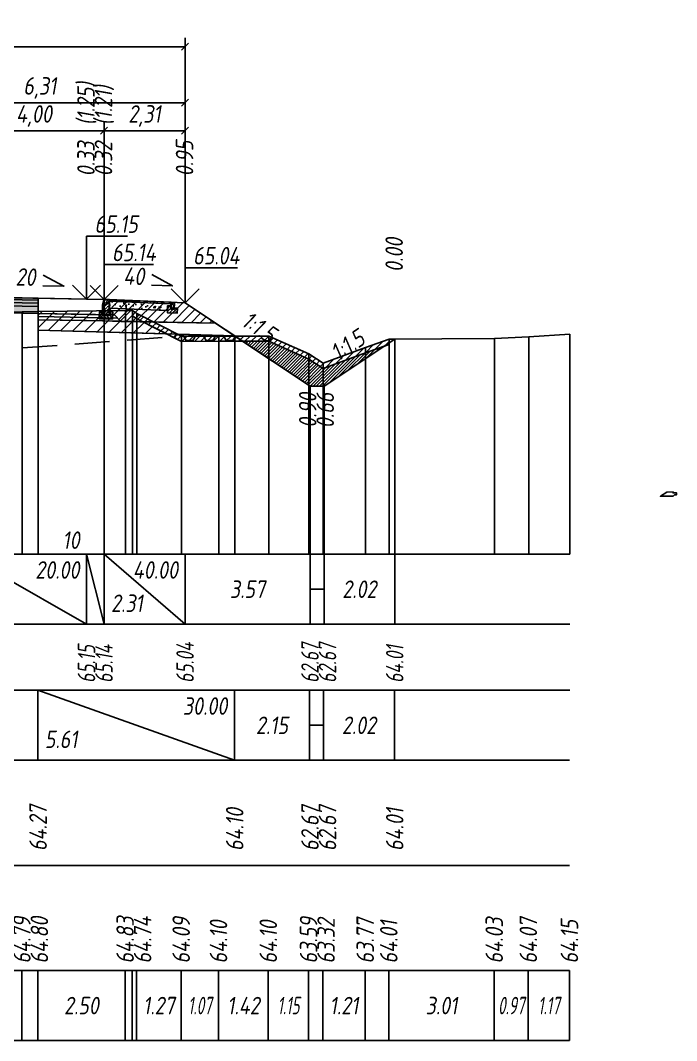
# Model space of a CAD drawing. Extents: x -717 to 1451, y -133302 to 233.
# Drawn here: x -199.6 to -105.9, y -131706 to -131560.4 of the extents above; entities that cross this region are included whole.
import ezdxf
from ezdxf.enums import TextEntityAlignment as Align

# ---------------------------------------------------------------- set-up
doc = ezdxf.new("R2010")
doc.units = 0
doc.linetypes.add('штриховая', pattern=[0.75, 0.5, -0.25])
for name, color, linetype in [('Интерполированный поперечник', 2, 'Continuous'), ('КОД_399', 252, 'Continuous'), ('Код_510', 7, 'Continuous'), ('Код_514', 1, 'Continuous'), ('Код_516', 1, 'Continuous'), ('Контур_0', 7, 'Continuous'), ('Контур_2521', 7, 'Continuous'), ('Контур_2564', 7, 'Continuous'), ('Контур_2660', 7, 'Continuous'), ('Контур_2665', 7, 'Continuous'), ('Контур_400', 7, 'Continuous'), ('Контур_508', 7, 'Continuous'), ('Контур_512', 7, 'Continuous'), ('Контур_513', 7, 'Continuous'), ('Контур_818', 7, 'Continuous'), ('Красный поперечник', 1, 'Continuous'), ('Объём_2501', 7, 'Continuous'), ('Объём_2564', 7, 'Continuous'), ('Объём_2650', 7, 'Continuous'), ('Объём_2660', 7, 'Continuous'), ('Объём_2661', 7, 'Continuous'), ('Объём_2663', 7, 'Continuous'), ('Объём_2664', 7, 'Continuous'), ('Объём_2665', 7, 'Continuous'), ('Объём_2666', 7, 'Continuous'), ('Объём_2753', 7, 'Continuous'), ('Откосы', 7, 'Continuous'), ('Отметки покрытия', 7, 'Continuous'), ('Рабочие отметки', 7, 'Continuous'), ('Рабочие отметки доп.', 7, 'Continuous'), ('Слои выравнивания', 7, 'Continuous'), ('Таблица', 7, 'Continuous'), ('Уклоны проезжей части', 7, 'Continuous'), ('Черный поперечник', 3, 'Continuous')]:
    doc.layers.add(name, color=color, linetype=linetype)
for name, color, linetype, true_color in [('Контур_2540', 2, 'Continuous', 0xffff00), ('Контур_2560', 2, 'Continuous', 0xffff00), ('Контур_2561', 7, 'Continuous', 0xff8040), ('Контур_2562', 3, 'Continuous', 0x00ff00), ('Контур_2563', 7, 'Continuous', 0xff8000), ('Контур_2570', 7, 'Continuous', 0x80ff00), ('Контур_2725', 7, 'Continuous', 0x323232), ('Контур_2736', 4, 'Continuous', 0x00ffff), ('Контур_2737', 4, 'Continuous', 0x00ffff), ('Контур_2738', 4, 'Continuous', 0x00ffff), ('Контур_2739', 4, 'Continuous', 0x00ffff), ('Контур_2741', 4, 'Continuous', 0x00ffff), ('Контур_2742', 4, 'Continuous', 0x00ffff), ('Контур_2743', 4, 'Continuous', 0x00ffff), ('Контур_2744', 7, 'Continuous', 0xa4ffff), ('Контур_2745', 7, 'Continuous', 0xa4ffff), ('Контур_2747', 4, 'Continuous', 0x00ffff), ('Контур_2748', 4, 'Continuous', 0x00ffff), ('Контур_2749', 4, 'Continuous', 0x00ffff), ('Контур_2750', 4, 'Continuous', 0x00ffff), ('Контур_2751', 4, 'Continuous', 0x00ffff), ('Контур_2752', 4, 'Continuous', 0x00ffff), ('Контур_2760', 7, 'Continuous', 0x323232), ('Контур_2761', 7, 'Continuous', 0x323232), ('Контур_2762', 7, 'Continuous', 0x323232), ('Контур_2763', 7, 'Continuous', 0x323232), ('Контур_402', 7, 'Continuous', 0xff6464), ('Контур_703', 4, 'Continuous', 0x00ffff), ('Контур_705', 4, 'Continuous', 0x00ffff), ('Контур_707', 4, 'Continuous', 0x00ffff), ('Контур_720', 131, 'Continuous', 0xaaffff), ('Объём_2500', 7, 'Continuous', 0xc0c0c0), ('Объём_2520', 7, 'Continuous', 0x80ffff), ('Объём_2540', 2, 'Continuous', 0xffff00), ('Объём_2560', 2, 'Continuous', 0xffff00), ('Объём_2561', 7, 'Continuous', 0xff8040), ('Объём_2562', 3, 'Continuous', 0x00ff00), ('Объём_2563', 7, 'Continuous', 0xff8000), ('Объём_2570', 7, 'Continuous', 0x80ff00), ('Объём_2600', 7, 'Continuous', 0x808000), ('Объём_2620', 2, 'Continuous', 0xffff00), ('Объём_2746', 2, 'Continuous', 0xffff00)]:
    doc.layers.add(name, color=color, linetype=linetype, true_color=true_color)
doc.styles.get("Standard").update_dxf_attribs({"font": 'txt', "height": 2.5})
doc.styles.add('М', font='romand.shx', dxfattribs={"width": 0.8, "oblique": 10, "height": 2.5})
doc.dimstyles.new('ISO-25', dxfattribs={"dimtxt": 2.5, "dimasz": 2.5, "dimexe": 1.25, "dimexo": 0.625, "dimtad": 1, "dimtxsty": 'Standard', "dimcen": 2.5, "dimadec": 0, "dimazin": 0, "dimtfac": 1, "dimtmove": 0, "dimatfit": 3, "dimfxl": 1, "dimarcsym": 0})

# ---------------------------------------------------------------- blocks, each defined once
blk = doc.blocks.new('_Oblique')
at = {"color": 0, "linetype": 'ByBlock', "lineweight": -2}
blk.add_line((-0.5, -0.5), (0.5, 0.5), dxfattribs=at)
blk = doc.blocks.new('*D2793')
at = {"color": 0, "lineweight": -2, "transparency": 16777216}
for p, q in [((-187.64, -131599.67), (-187.64, -131574.88)), ((-176.07, -131600.13), (-176.07, -131574.88)), ((-187.64, -131576.13), (-176.07, -131576.13))]:
    blk.add_line(p, q, dxfattribs=at)
at = {"layer": 'Defpoints', "color": 0, "transparency": 16777216}
for p in [(-176.07, -131576.13), (-187.64, -131600.29), (-176.07, -131600.75)]:
    blk.add_point(p, dxfattribs=at)
at = {"color": 0, "lineweight": -2, "transparency": 16777216, "rotation": 180}
blk.add_blockref('_Oblique', (-187.64, -131576.13), dxfattribs=at)
at = {"color": 0, "lineweight": -2, "transparency": 16777216}
blk.add_blockref('_Oblique', (-176.07, -131576.13), dxfattribs=at)
at = {"color": 0, "transparency": 16777216, "insert": (-181.86, -131574.02), "char_height": 2.5, "width": 9.1667, "attachment_point": 5, "style": 'М'}
blk.add_mtext('2,31', dxfattribs=at)
blk = doc.blocks.new('*D2795')
at = {"color": 0, "lineweight": -2, "transparency": 16777216}
for p, q in [((-207.64, -131599.27), (-207.64, -131574.88)), ((-187.64, -131599.67), (-187.64, -131574.88)), ((-207.64, -131576.13), (-187.64, -131576.13))]:
    blk.add_line(p, q, dxfattribs=at)
at = {"layer": 'Defpoints', "color": 0, "transparency": 16777216}
for p in [(-187.64, -131576.13), (-207.64, -131599.89), (-187.64, -131600.29)]:
    blk.add_point(p, dxfattribs=at)
at = {"color": 0, "lineweight": -2, "transparency": 16777216, "rotation": 180}
blk.add_blockref('_Oblique', (-207.64, -131576.13), dxfattribs=at)
at = {"color": 0, "lineweight": -2, "transparency": 16777216}
blk.add_blockref('_Oblique', (-187.64, -131576.13), dxfattribs=at)
at = {"color": 0, "transparency": 16777216, "insert": (-197.64, -131574.02), "char_height": 2.5, "width": 9.1667, "attachment_point": 5, "style": 'М'}
blk.add_mtext('4,00', dxfattribs=at)
blk = doc.blocks.new('*D2798')
at = {"color": 0, "lineweight": -2, "transparency": 16777216}
for p, q in [((-207.64, -131599.27), (-207.64, -131570.88)), ((-176.07, -131600.13), (-176.07, -131570.88)), ((-176.07, -131572.13), (-207.64, -131572.13))]:
    blk.add_line(p, q, dxfattribs=at)
at = {"layer": 'Defpoints', "color": 0, "transparency": 16777216}
for p in [(-207.64, -131572.13), (-207.64, -131599.89), (-176.07, -131600.75)]:
    blk.add_point(p, dxfattribs=at)
at = {"color": 0, "lineweight": -2, "transparency": 16777216, "rotation": 180}
blk.add_blockref('_Oblique', (-207.64, -131572.13), dxfattribs=at)
at = {"color": 0, "lineweight": -2, "transparency": 16777216}
blk.add_blockref('_Oblique', (-176.07, -131572.13), dxfattribs=at)
at = {"color": 0, "transparency": 16777216, "insert": (-196.81, -131570.02), "char_height": 2.5, "width": 9.1667, "attachment_point": 5, "style": 'М'}
blk.add_mtext('6,31', dxfattribs=at)
blk = doc.blocks.new('*D2800')
at = {"color": 0, "lineweight": -2, "transparency": 16777216}
for p, q in [((-293.15, -131599.6), (-293.15, -131562.88)), ((-293.15, -131564.13), (-176.07, -131564.13)), ((-176.07, -131600.13), (-176.07, -131562.88))]:
    blk.add_line(p, q, dxfattribs=at)
at = {"layer": 'Defpoints', "color": 0, "transparency": 16777216}
for p in [(-176.07, -131564.13), (-293.15, -131600.22), (-176.07, -131600.75)]:
    blk.add_point(p, dxfattribs=at)
at = {"color": 0, "lineweight": -2, "transparency": 16777216, "rotation": 180}
blk.add_blockref('_Oblique', (-293.15, -131564.13), dxfattribs=at)
at = {"color": 0, "lineweight": -2, "transparency": 16777216}
blk.add_blockref('_Oblique', (-176.07, -131564.13), dxfattribs=at)
at = {"color": 0, "transparency": 16777216, "insert": (-234.61, -131562.02), "char_height": 2.5, "width": 12.5, "attachment_point": 5, "style": 'М'}
blk.add_mtext('23,42', dxfattribs=at)
blk = doc.blocks.new('Тротуар1')
at = {"linetype": 'Continuous', "lineweight": 13}
h = blk.add_hatch(dxfattribs=at)
h.set_pattern_fill('ANSI35', scale=5, angle=90)
h.set_pattern_definition([(135, (-1541.6927, -4801.9416), (-0.88388348, -0.88388348), []), (135, (-1541.6927, -4801.0577), (-0.88388348, -0.88388348), [1.5625, -0.3125, 0, -0.3125])])
h.paths.add_polyline_path([(-16.72, -1.24), (-17.72, -1.24), (-17.72, -2.24), (-18.52, -2.24), (-18.52, -1.85), (-19.52, -1.89), (-19.52, -3.24), (-16.72, -3.24)])
h = blk.add_hatch(dxfattribs=at)
h.set_pattern_fill('ANSI35', scale=5)
h.set_pattern_definition([(45, (-1541.6927, -4800.4416), (-0.88388348, 0.88388348), []), (45, (-1540.8088, -4800.4416), (-0.88388348, 0.88388348), [1.5625, -0.3125, 0, -0.3125])])
h.paths.add_polyline_path([(-17.72, -0.24), (-18.52, -0.24), (-18.52, -2.24), (-17.72, -2.24)])
at = {"linetype": 'Continuous'}
h = blk.add_hatch(dxfattribs=at)
h.set_pattern_fill('ANSI31', color=256, scale=15, angle=45, style=0)
h.set_pattern_definition([(90, (-1932.1888, -4954.235), (-1.875, 3e-16), [])])
h.paths.add_polyline_path([(0, 0), (-17.72, -0.24), (-17.71, -0.63), (-11.04, -0.58), (0, -0.4)])
at = {"layer": 'КОД_399'}
h = blk.add_hatch(dxfattribs=at)
h.set_pattern_fill('AR-CONC', scale=0.7, angle=45, style=0)
h.set_pattern_definition([(95, (-1932.189, -4954.235), (3.860864, 3.2396496), [0.525, -5.775]), (40, (-1932.189, -4954.235), (-4.409945, 3.036377), [0.42, -4.62]), (145.45144, (-1931.867, -4953.965), (-0.549081, 6.2760265), [0.4461813, -4.907995]), (91.1842, (-1933.179, -4953.245), (6.101854, 4.4632964), [0.7875, -8.6625]), (141.63564, (-1932.67, -4952.873), (-0.1953, 9.447982), [0.669272, -7.361996]), (36.18416, (-1933.179, -4953.245), (-0.1953, 9.447982), [0.63, -6.93]), (66, (-1932.4363, -4952.9975), (4.947401, 0.9616773), [0.525, -5.775]), (11, (-1932.4363, -4952.9975), (-2.38496, 4.793659), [0.42, -4.62]), (116.45144, (-1932.024, -4952.9174), (2.562441, 5.7553363), [0.4461813, -4.907995]), (82.5, (-1932.1888, -4954.235), (-1.5875523, 1.7079287), [0, -4.564, 0, -4.69, 0, -4.6375]), (52.5, (-1932.1888, -4954.235), (-0.6501106, 3.2543661), [0, -2.674, 0, -4.459, 0, -1.7675]), (12.5, (-1933.2926, -4955.3388), (2.7539272, 2.5306453), [0, -1.75, 0, -5.46, 0, -7.245]), (2.5, (-1933.7876, -4955.8337), (2.3911299, 3.3821186), [0, -2.275, 0, -3.626, 0, -5.145])])
h.paths.add_polyline_path([(0, -0.4), (-17.71, -0.63), (-17.72, -1.24), (-16.71, -1.24), (-16.72, -2.62), (-0.07, -2.41)])
at = {"linetype": 'Continuous'}
blk.add_lwpolyline([(-17.72, -1.24), (-16.72, -1.24), (-16.72, -3.24), (-19.52, -3.24), (-19.52, -1.89), (-18.52, -1.85)], dxfattribs=at)
at = {"color": 7, "lineweight": 30}
for points in [[(-18.52, -0.24), (-18.52, -2.24), (-17.72, -2.24), (-17.72, -0.24), (-18.52, -0.24)], [(-8.6, -0.53), (0, -0.4)]]:
    blk.add_lwpolyline(points, dxfattribs=at)
for points in [[(0, 0), (-17.72, -0.24), (-17.72, -0.63), (0, -0.4)], [(0, -0.4), (-17.71, -0.63), (-17.72, -1.24), (-16.71, -1.24), (-16.72, -2.62), (-0.07, -2.39)]]:
    blk.add_lwpolyline(points, close=True)
blk = doc.blocks.new('БР100.30.18')
at = {"linetype": 'Continuous', "lineweight": 13}
h = blk.add_hatch(dxfattribs=at)
h.set_pattern_fill('ANSI35', scale=5)
h.set_pattern_definition([(45, (-1504.996, -4799.2297), (-0.88388348, 0.88388348), []), (45, (-1504.1121, -4799.2297), (-0.88388348, 0.88388348), [1.5625, -0.3125, 0, -0.3125])])
h.paths.add_polyline_path([(0.3, 3.47), (1.8, 3.47), (1.8, -1.03), (0, -1.03), (0, 1.97)])
h = blk.add_hatch(dxfattribs=at)
h.set_pattern_fill('ANSI35', scale=5, angle=90)
h.set_pattern_definition([(135, (-1504.996, -4800.7297), (-0.88388348, -0.88388348), []), (135, (-1504.996, -4799.8458), (-0.88388348, -0.88388348), [1.5625, -0.3125, 0, -0.3125])])
h.paths.add_polyline_path([(-1, -0.03), (0, -0.03), (0, -1.03), (1.8, -1.03), (1.8, -0.03), (2.8, -0.03), (2.8, -2.03), (-1, -2.03)])
at = {"color": 7, "lineweight": 30}
blk.add_lwpolyline([(1.8, -1.03), (0, -1.03), (0, 1.97), (0.3, 3.47), (1.8, 3.47)], close=True, dxfattribs=at)
at = {"linetype": 'Continuous'}
blk.add_lwpolyline([(0, -0.03), (-1, -0.03), (-1, -2.03), (2.8, -2.03), (2.8, -0.03), (1.8, -0.03)], dxfattribs=at)

msp = doc.modelspace()

# ---------------------------------------------------------------- hatches: boundary and pattern name
at = {"transparency": 33554681}
h = msp.add_hatch(dxfattribs=at)
h.set_pattern_fill('ANGLE', color=256)
h.set_pattern_definition([(0, (-421.661, 26.44), (0, 6.985), [5.08, -1.905]), (90, (-421.661, 26.44), (-6.985, 4e-16), [5.08, -1.905])])
h.paths.add_polyline_path([(-146.929, -131605.861), (-146.138, -131605.856), (-146.929, -131606.383)])
at = {"layer": 'Объём_2563'}
h = msp.add_hatch(dxfattribs=at)
h.set_pattern_fill('ANSI31', color=256, scale=0.3)
h.set_pattern_definition([(45, (-421.661, 26.4397), (-0.673519209, 0.673519209), [])])
h.paths.add_polyline_path([(-185.226, -131603.328), (-186.145, -131602.409), (-187.645, -131602.379), (-187.645, -131600.229), (-176.072, -131600.692), (-171.714, -131603.598)])
at = {"layer": 'Объём_2570'}
h = msp.add_hatch(dxfattribs=at)
h.set_pattern_fill('ANSI31', color=256, scale=0.2)
h.set_pattern_definition([(45, (-421.661, 26.43966), (-0.449012806, 0.449012806), [])])
h.paths.add_polyline_path([(-146.929, -131606.611), (-150.295, -131607.8), (-156.353, -131610.061), (-158.386, -131608.733), (-164.134, -131606.171), (-171.242, -131606.174), (-176.573, -131606.189), (-182.94, -131602.95), (-183.593, -131602.55), (-183.593, -131601.8), (-182.94, -131602.2), (-176.573, -131605.439), (-171.242, -131605.424), (-164.134, -131605.421), (-158.386, -131607.983), (-156.353, -131609.311), (-150.295, -131607.05), (-146.929, -131605.861)])
at = {"layer": 'Объём_2600'}
h = msp.add_hatch(dxfattribs=at)
h.set_pattern_fill('ANSI31', color=6, scale=0.4)
h.set_pattern_definition([(45, (-421.661, 26.4397), (-0.898025612, 0.898025612), [])])
h.paths.add_polyline_path([(-183.593, -131602.55), (-182.94, -131602.95), (-178.656, -131605.129), (-197.054, -131604.577), (-197.054, -131601.906), (-184.577, -131601.781), (-183.593, -131601.8)])
h = msp.add_hatch(dxfattribs=at)
h.set_pattern_fill('HONEY', color=5, scale=0.3)
h.set_pattern_definition([(0, (-421.661, 26.4397), (1.42875, 0.8248891935), [0.9525, -1.905]), (120, (-421.661, 26.4397), (-1.428749997, 0.824889199), [0.9525, -1.905]), (60, (-421.661, 26.4397), (3e-09, 1.6497783924), [-1.905, 0.9525])])
h.paths.add_polyline_path([(-171.242, -131606.174), (-176.573, -131606.189), (-178.656, -131605.129), (-168.982, -131605.419), (-167.852, -131606.173)])
h = msp.add_hatch(dxfattribs=at)
h.set_pattern_fill('HONEY', color=5, scale=0.3)
h.paths.add_polyline_path([(-146.929, -131606.611), (-147.657, -131606.868), (-146.929, -131606.383)])
at = {"layer": 'Объём_2620'}
h = msp.add_hatch(dxfattribs=at)
h.set_pattern_fill('ANSI31', color=2, scale=0.1)
h.set_pattern_definition([(45, (-421.66103, 26.43966), (-0.224506403, 0.224506403), [])])
h.paths.add_polyline_path([(-156.233, -131612.585), (-158.233, -131612.585), (-167.852, -131606.173), (-164.134, -131606.171), (-158.386, -131608.733), (-156.353, -131610.061), (-150.295, -131607.8), (-147.657, -131606.868)])
at = {"layer": 'Слои выравнивания'}
for color, points in [(2, [(-205.476, -131599.873), (-199.317, -131599.996), (-197.054, -131600.041), (-197.054, -131600.291), (-199.317, -131600.246), (-205.476, -131600.123)]), (3, [(-205.476, -131600.123), (-199.317, -131600.246), (-197.054, -131600.291), (-197.054, -131600.741), (-199.317, -131600.696), (-205.476, -131600.573)]), (4, [(-205.476, -131600.573), (-199.317, -131600.696), (-197.054, -131600.741), (-197.054, -131601.191), (-199.317, -131601.146), (-205.476, -131601.023)]), (5, [(-205.476, -131601.023), (-199.317, -131601.146), (-197.054, -131601.191), (-197.054, -131602.191), (-199.317, -131602.146), (-205.476, -131602.023)])]:
    msp.add_hatch(color=color, dxfattribs=at).paths.add_polyline_path(points)

# ---------------------------------------------------------------- linework, layer by layer
at = {"layer": 'Интерполированный поперечник', "linetype": 'штриховая', "ltscale": 10, "flags": 128}
msp.add_lwpolyline([(-326.455, -131616.56), (-176.573, -131605.439)], dxfattribs=at)
at = {"layer": 'Код_510'}
for p, q in [((-199.371, -131705.982), (-199.371, -131695.982)), ((-197.108, -131705.982), (-197.108, -131695.982)), ((-184.631, -131705.982), (-184.631, -131695.982)), ((-183.647, -131705.982), (-183.647, -131695.982)), ((-182.994, -131705.982), (-182.994, -131695.982)), ((-176.627, -131705.982), (-176.627, -131695.982)), ((-171.297, -131705.982), (-171.297, -131695.982)), ((-164.188, -131705.982), (-164.188, -131695.982)), ((-158.44, -131705.982), (-158.44, -131695.982)), ((-156.407, -131705.982), (-156.407, -131695.982)), ((-150.349, -131705.982), (-150.349, -131695.982)), ((-146.984, -131705.982), (-146.984, -131695.982)), ((-131.93, -131705.982), (-131.93, -131695.982)), ((-127.061, -131705.982), (-127.061, -131695.982)), ((-121.192, -131705.982), (-121.192, -131695.982))]:
    msp.add_line(p, q, dxfattribs=at)
at = {"layer": 'Код_514'}
for p, q in [((-207.645, -131636.56), (-190.145, -131646.56)), ((-190.145, -131646.56), (-190.145, -131636.56)), ((-190.145, -131636.56), (-187.645, -131646.56)), ((-187.645, -131646.56), (-187.645, -131636.56)), ((-187.645, -131636.56), (-176.072, -131646.56)), ((-176.072, -131646.56), (-176.072, -131636.56)), ((-158.233, -131646.56), (-158.233, -131636.56)), ((-156.233, -131646.56), (-156.233, -131636.56)), ((-146.138, -131646.56), (-146.138, -131636.56)), ((-158.233, -131641.56), (-156.233, -131641.56))]:
    msp.add_line(p, q, dxfattribs=at)
at = {"layer": 'Код_516'}
for p, q in [((-197.108, -131665.982), (-197.108, -131655.982)), ((-197.108, -131655.982), (-169.036, -131665.982)), ((-169.036, -131665.982), (-169.036, -131655.982)), ((-158.287, -131665.982), (-158.287, -131655.982)), ((-156.287, -131665.982), (-156.287, -131655.982)), ((-146.192, -131665.982), (-146.192, -131655.982)), ((-158.287, -131660.982), (-156.287, -131660.982))]:
    msp.add_line(p, q, dxfattribs=at)
at = {"layer": 'Контур_0', "flags": 128}
for points in [[(-197.054, -131600.041), (-187.645, -131600.229), (-187.645, -131602.379), (-197.054, -131602.191), (-197.054, -131600.041), (-197.054, -131600.041)], [(-176.072, -131600.692), (-168.976, -131605.423), (-168.976, -131605.423), (-168.976, -131605.423), (-168.976, -131605.423), (-168.976, -131605.423), (-168.976, -131605.423), (-168.976, -131605.423), (-168.976, -131605.423), (-168.976, -131605.423), (-168.976, -131605.423), (-168.976, -131605.423), (-168.976, -131605.423), (-168.976, -131605.423), (-168.976, -131605.423), (-158.233, -131612.585)], [(-176.072, -131600.692), (-168.976, -131605.423), (-168.976, -131605.423), (-168.976, -131605.423), (-168.976, -131605.423), (-168.976, -131605.423), (-168.976, -131605.423), (-168.976, -131605.423), (-168.976, -131605.423), (-168.976, -131605.423), (-168.976, -131605.423), (-168.976, -131605.423), (-168.976, -131605.423), (-168.976, -131605.423), (-168.976, -131605.423), (-158.233, -131612.585), (-156.233, -131612.585), (-146.138, -131605.856), (-146.138, -131605.856), (-146.138, -131605.856), (-146.138, -131605.856), (-146.138, -131605.856), (-146.138, -131605.856), (-146.138, -131605.856), (-146.138, -131605.856), (-146.138, -131605.856), (-146.138, -131605.856), (-146.138, -131605.856), (-146.138, -131605.856), (-146.138, -131605.856)], [(-187.645, -131603.279), (-197.054, -131603.091), (-197.054, -131602.191), (-186.145, -131602.409), (-185.226, -131603.328), (-187.645, -131603.279), (-187.645, -131603.279)], [(-187.645, -131602.379), (-186.145, -131602.409), (-185.226, -131603.328), (-171.714, -131603.598)]]:
    msp.add_lwpolyline(points, dxfattribs=at)
at = {"layer": 'Контур_2521', "color": 250, "flags": 128}
msp.add_lwpolyline([(-197.054, -131602.641), (-185.685, -131602.869)], dxfattribs=at)
at = {"layer": 'Контур_2540', "flags": 128}
msp.add_lwpolyline([(-190.145, -131603.229), (-171.714, -131603.598), (-168.982, -131605.419), (-197.054, -131604.577), (-197.054, -131603.091), (-190.145, -131603.229), (-190.145, -131603.229)], dxfattribs=at)
at = {"layer": 'Контур_2560', "flags": 128}
msp.add_lwpolyline([(-187.645, -131600.229), (-176.072, -131600.692), (-176.072, -131600.692), (-176.072, -131600.692)], dxfattribs=at)
at = {"layer": 'Контур_2561', "flags": 128}
msp.add_lwpolyline([(-187.645, -131600.229), (-187.645, -131600.229), (-176.072, -131600.692), (-176.072, -131600.692), (-187.645, -131600.229)], dxfattribs=at)
at = {"layer": 'Контур_2562', "flags": 128}
msp.add_lwpolyline([(-176.072, -131600.692), (-176.072, -131600.692), (-176.072, -131600.692), (-176.072, -131600.692), (-176.072, -131600.692)], dxfattribs=at)
at = {"layer": 'Контур_2563', "flags": 128}
msp.add_lwpolyline([(-185.226, -131603.328), (-186.145, -131602.409), (-187.645, -131602.379), (-187.645, -131600.229), (-176.072, -131600.692), (-171.714, -131603.598), (-185.226, -131603.328), (-185.226, -131603.328)], dxfattribs=at)
at = {"layer": 'Контур_2564', "flags": 128}
msp.add_lwpolyline([(-187.645, -131600.229), (-176.072, -131600.692)], dxfattribs=at)
at = {"layer": 'Контур_2570', "flags": 128}
msp.add_lwpolyline([(-234.271, -131602.363), (-199.317, -131601.95), (-197.054, -131601.906), (-184.577, -131601.781), (-183.593, -131601.8), (-183.593, -131602.55), (-182.94, -131602.95), (-176.573, -131606.189), (-176.573, -131606.189), (-171.242, -131606.174), (-164.134, -131606.171), (-158.386, -131608.733), (-156.353, -131610.061), (-156.353, -131610.061), (-150.295, -131607.8), (-146.929, -131606.611), (-146.929, -131605.861), (-131.875, -131605.757), (-127.007, -131605.553), (-121.138, -131605.162)], dxfattribs=at)
at = {"layer": 'Контур_2660', "flags": 128}
msp.add_lwpolyline([(-197.054, -131604.577), (-168.982, -131605.419)], dxfattribs=at)
at = {"layer": 'Контур_2665', "flags": 128}
msp.add_lwpolyline([(-176.072, -131600.692), (-176.072, -131600.692)], dxfattribs=at)
at = {"layer": 'Контур_2725', "flags": 128}
msp.add_lwpolyline([(-274.706, -131602.964), (-273.178, -131602.928), (-266.15, -131602.826), (-245.647, -131602.528), (-234.271, -131602.363), (-225.145, -131602.255), (-208.618, -131602.06), (-207.645, -131602.079), (-207.047, -131602.091), (-207.047, -131602.041), (-205.476, -131602.073), (-205.476, -131602.023), (-199.317, -131602.146), (-197.054, -131602.191)], dxfattribs=at)
at = {"layer": 'Контур_2736', "flags": 128}
for points in [[(-176.072, -131600.692), (-168.976, -131605.423)], [(-168.976, -131605.423), (-158.233, -131612.585)]]:
    msp.add_lwpolyline(points, dxfattribs=at)
at = {"layer": 'Контур_2737', "flags": 128}
msp.add_lwpolyline([(-168.976, -131605.423), (-168.976, -131605.423)], dxfattribs=at)
at = {"layer": 'Контур_2738', "flags": 128}
msp.add_lwpolyline([(-168.976, -131605.423), (-168.976, -131605.423)], dxfattribs=at)
at = {"layer": 'Контур_2739', "flags": 128}
msp.add_lwpolyline([(-168.976, -131605.423), (-168.976, -131605.423)], dxfattribs=at)
at = {"layer": 'Контур_2741', "flags": 128}
msp.add_lwpolyline([(-146.138, -131605.856), (-146.138, -131605.856)], dxfattribs=at)
at = {"layer": 'Контур_2742', "flags": 128}
msp.add_lwpolyline([(-146.138, -131605.856), (-146.138, -131605.856)], dxfattribs=at)
at = {"layer": 'Контур_2743', "flags": 128}
msp.add_lwpolyline([(-146.138, -131605.856), (-146.138, -131605.856)], dxfattribs=at)
at = {"layer": 'Контур_2744', "flags": 128}
msp.add_lwpolyline([(-146.138, -131605.856), (-146.138, -131605.856)], dxfattribs=at)
msp.add_lwpolyline([(-146.138, -131605.856), (-146.138, -131605.856)], dxfattribs=at)
msp.add_lwpolyline([(-146.138, -131605.856), (-146.138, -131605.856)], dxfattribs=at)
msp.add_lwpolyline([(-146.138, -131605.856), (-146.138, -131605.856)], dxfattribs=at)
msp.add_lwpolyline([(-146.138, -131605.856), (-146.138, -131605.856)], dxfattribs=at)
msp.add_lwpolyline([(-146.138, -131605.856), (-146.138, -131605.856)], dxfattribs=at)
at = {"layer": 'Контур_2745', "flags": 128}
msp.add_lwpolyline([(-168.976, -131605.423), (-168.976, -131605.423)], dxfattribs=at)
msp.add_lwpolyline([(-168.976, -131605.423), (-168.976, -131605.423)], dxfattribs=at)
msp.add_lwpolyline([(-168.976, -131605.423), (-168.976, -131605.423)], dxfattribs=at)
msp.add_lwpolyline([(-168.976, -131605.423), (-168.976, -131605.423)], dxfattribs=at)
msp.add_lwpolyline([(-168.976, -131605.423), (-168.976, -131605.423)], dxfattribs=at)
msp.add_lwpolyline([(-168.976, -131605.423), (-168.976, -131605.423)], dxfattribs=at)
at = {"layer": 'Контур_2747', "flags": 128}
msp.add_lwpolyline([(-168.976, -131605.423), (-168.976, -131605.423)], dxfattribs=at)
at = {"layer": 'Контур_2748', "flags": 128}
msp.add_lwpolyline([(-168.976, -131605.423), (-168.976, -131605.423)], dxfattribs=at)
at = {"layer": 'Контур_2749', "flags": 128}
msp.add_lwpolyline([(-168.976, -131605.423), (-168.976, -131605.423)], dxfattribs=at)
at = {"layer": 'Контур_2750', "flags": 128}
msp.add_lwpolyline([(-146.138, -131605.856), (-146.138, -131605.856)], dxfattribs=at)
at = {"layer": 'Контур_2751', "flags": 128}
msp.add_lwpolyline([(-146.138, -131605.856), (-146.138, -131605.856)], dxfattribs=at)
at = {"layer": 'Контур_2752', "flags": 128}
msp.add_lwpolyline([(-146.138, -131605.856), (-146.138, -131605.856)], dxfattribs=at)
at = {"layer": 'Контур_2760', "flags": 128}
msp.add_lwpolyline([(-274.706, -131599.651), (-273.178, -131599.62), (-266.15, -131599.479), (-245.647, -131599.069), (-234.271, -131599.297), (-225.145, -131599.479), (-208.618, -131599.81), (-207.645, -131599.829), (-207.047, -131599.841), (-205.476, -131599.873), (-199.317, -131599.996), (-197.054, -131600.041)], dxfattribs=at)
at = {"layer": 'Контур_2761', "flags": 128}
msp.add_lwpolyline([(-274.706, -131599.901), (-273.178, -131599.87), (-266.15, -131599.729), (-245.647, -131599.319), (-234.271, -131599.547), (-225.145, -131599.729), (-208.618, -131600.06), (-207.645, -131600.079), (-207.047, -131600.091), (-205.476, -131600.123), (-199.317, -131600.246), (-197.054, -131600.291)], dxfattribs=at)
at = {"layer": 'Контур_2762', "flags": 128}
msp.add_lwpolyline([(-274.706, -131600.351), (-273.178, -131600.32), (-266.15, -131600.179), (-245.647, -131599.769), (-234.271, -131599.997), (-225.145, -131600.179), (-208.618, -131600.51), (-207.645, -131600.529), (-207.047, -131600.541), (-205.476, -131600.573), (-199.317, -131600.696), (-197.054, -131600.741)], dxfattribs=at)
at = {"layer": 'Контур_2763', "flags": 128}
msp.add_lwpolyline([(-274.706, -131600.801), (-273.178, -131600.77), (-266.15, -131600.629), (-245.647, -131600.219), (-234.271, -131600.447), (-225.145, -131600.629), (-208.618, -131600.96), (-207.645, -131600.979), (-207.047, -131600.991), (-205.476, -131601.023), (-199.317, -131601.146), (-197.054, -131601.191)], dxfattribs=at)
at = {"layer": 'Контур_400', "flags": 128}
msp.add_lwpolyline([(-245.647, -131599.069), (-225.145, -131599.479), (-207.645, -131599.829), (-207.645, -131599.829), (-207.645, -131599.829), (-207.645, -131599.829), (-190.145, -131600.179), (-190.145, -131600.179), (-187.645, -131600.229)], dxfattribs=at)
at = {"layer": 'Контур_402', "flags": 128}
msp.add_lwpolyline([(-300.037, -131604.751), (-274.706, -131603.991), (-274.706, -131602.964), (-273.178, -131602.928), (-245.647, -131602.528), (-234.271, -131602.363), (-208.618, -131602.06), (-207.047, -131602.091), (-207.047, -131602.041), (-205.476, -131602.073), (-205.476, -131602.023), (-197.054, -131602.191), (-197.054, -131604.577), (-168.982, -131605.419)], dxfattribs=at)
at = {"layer": 'Контур_508', "flags": 128}
msp.add_lwpolyline([(-316.661, -131615.834), (-300.037, -131604.751), (-274.706, -131603.991), (-274.706, -131602.964), (-273.178, -131602.928), (-245.647, -131602.528), (-234.271, -131602.363), (-208.618, -131602.06), (-207.047, -131602.091), (-207.047, -131602.041), (-205.476, -131602.073), (-205.476, -131602.023), (-197.054, -131602.191), (-197.054, -131604.577), (-168.982, -131605.419), (-158.233, -131612.585), (-156.233, -131612.585), (-146.138, -131605.856)], dxfattribs=at)
at = {"layer": 'Контур_512', "flags": 128}
msp.add_lwpolyline([(-197.054, -131604.577), (-168.982, -131605.419), (-158.233, -131612.585), (-156.233, -131612.585), (-146.138, -131605.856)], dxfattribs=at)
at = {"layer": 'Контур_513', "flags": 128}
msp.add_lwpolyline([(-316.661, -131615.834), (-300.037, -131604.751), (-274.706, -131603.991), (-274.706, -131602.964), (-273.178, -131602.928), (-245.647, -131602.528), (-234.271, -131602.363), (-208.618, -131602.06), (-207.047, -131602.091), (-207.047, -131602.041), (-205.476, -131602.073), (-205.476, -131602.023), (-197.054, -131602.191), (-197.054, -131604.577), (-168.982, -131605.419), (-158.233, -131612.585), (-156.233, -131612.585), (-146.138, -131605.856)], dxfattribs=at)
at = {"layer": 'Контур_703', "flags": 128}
msp.add_lwpolyline([(-176.072, -131600.692), (-168.976, -131605.423)], dxfattribs=at)
at = {"layer": 'Контур_705', "flags": 128}
msp.add_lwpolyline([(-168.976, -131605.423), (-168.976, -131605.423)], dxfattribs=at)
at = {"layer": 'Контур_707', "flags": 128}
msp.add_lwpolyline([(-156.233, -131612.585), (-146.138, -131605.856)], dxfattribs=at)
at = {"layer": 'Контур_720', "flags": 128}
msp.add_lwpolyline([(-158.233, -131612.585), (-156.233, -131612.585)], dxfattribs=at)
at = {"layer": 'Контур_818', "flags": 128}
msp.add_lwpolyline([(-234.271, -131602.363), (-199.317, -131601.95), (-197.054, -131601.906), (-184.577, -131601.781), (-183.593, -131601.8), (-183.593, -131602.55), (-182.94, -131602.95), (-176.573, -131606.189), (-176.573, -131606.189), (-171.242, -131606.174), (-164.134, -131606.171), (-158.386, -131608.733), (-156.353, -131610.061), (-156.353, -131610.061), (-150.295, -131607.8), (-146.929, -131606.611), (-146.929, -131605.861), (-146.138, -131605.856)], dxfattribs=at)
at = {"layer": 'Красный поперечник'}
for p, q in [((-207.645, -131599.829), (-190.145, -131600.179)), ((-190.145, -131600.179), (-187.645, -131600.229)), ((-187.645, -131600.229), (-176.072, -131600.692)), ((-176.072, -131600.692), (-158.233, -131612.585)), ((-197.054, -131604.577), (-197.054, -131636.56)), ((-168.982, -131605.419), (-168.982, -131636.56)), ((-156.233, -131612.585), (-146.138, -131605.856)), ((-146.138, -131605.856), (-146.138, -131636.56)), ((-158.233, -131612.585), (-158.233, -131636.56)), ((-158.233, -131612.585), (-156.233, -131612.585)), ((-156.233, -131612.585), (-156.233, -131636.56))]:
    msp.add_line(p, q, dxfattribs=at)
at = {"layer": 'Объём_2500', "flags": 128}
msp.add_lwpolyline([(-197.054, -131600.041), (-187.645, -131600.229), (-187.645, -131602.379), (-197.054, -131602.191), (-197.054, -131600.041), (-197.054, -131600.041)], dxfattribs=at)
msp.add_lwpolyline([(-197.054, -131600.041), (-187.645, -131600.229), (-187.645, -131602.379), (-197.054, -131602.191), (-197.054, -131600.041), (-197.054, -131600.041)], dxfattribs=at)
at = {"layer": 'Объём_2501', "flags": 128}
for points in [[(-245.647, -131599.069), (-225.145, -131599.479), (-207.645, -131599.829), (-207.645, -131599.829), (-207.645, -131599.829), (-207.645, -131599.829), (-190.145, -131600.179), (-190.145, -131600.179), (-187.645, -131600.229)], [(-207.645, -131599.829), (-190.145, -131600.179), (-190.145, -131600.179), (-187.645, -131600.229)]]:
    msp.add_lwpolyline(points, dxfattribs=at)
at = {"layer": 'Объём_2520', "color": 250, "flags": 128}
msp.add_lwpolyline([(-187.645, -131603.279), (-197.054, -131603.091), (-197.054, -131602.191), (-186.145, -131602.409), (-185.226, -131603.328), (-187.645, -131603.279), (-187.645, -131603.279)], dxfattribs=at)
msp.add_lwpolyline([(-187.645, -131603.279), (-197.054, -131603.091), (-197.054, -131602.191), (-186.145, -131602.409), (-185.226, -131603.328), (-187.645, -131603.279), (-187.645, -131603.279)], dxfattribs=at)
at = {"layer": 'Объём_2540', "flags": 128}
msp.add_lwpolyline([(-190.145, -131603.229), (-171.714, -131603.598), (-168.982, -131605.419), (-197.054, -131604.577), (-197.054, -131603.091), (-190.145, -131603.229), (-190.145, -131603.229)], dxfattribs=at)
msp.add_lwpolyline([(-190.145, -131603.229), (-171.714, -131603.598), (-168.982, -131605.419), (-197.054, -131604.577), (-197.054, -131603.091), (-190.145, -131603.229), (-190.145, -131603.229)], dxfattribs=at)
at = {"layer": 'Объём_2560', "flags": 128}
msp.add_lwpolyline([(-187.645, -131600.229), (-176.072, -131600.692), (-176.072, -131600.692), (-176.072, -131600.692)], dxfattribs=at)
msp.add_lwpolyline([(-187.645, -131600.229), (-176.072, -131600.692), (-176.072, -131600.692), (-176.072, -131600.692)], dxfattribs=at)
at = {"layer": 'Объём_2561', "flags": 128}
msp.add_lwpolyline([(-187.645, -131600.229), (-187.645, -131600.229), (-176.072, -131600.692), (-176.072, -131600.692), (-187.645, -131600.229)], dxfattribs=at)
msp.add_lwpolyline([(-187.645, -131600.229), (-187.645, -131600.229), (-176.072, -131600.692), (-176.072, -131600.692), (-187.645, -131600.229)], dxfattribs=at)
at = {"layer": 'Объём_2562', "flags": 128}
msp.add_lwpolyline([(-176.072, -131600.692), (-176.072, -131600.692), (-176.072, -131600.692), (-176.072, -131600.692), (-176.072, -131600.692)], dxfattribs=at)
msp.add_lwpolyline([(-176.072, -131600.692), (-176.072, -131600.692), (-176.072, -131600.692), (-176.072, -131600.692), (-176.072, -131600.692)], dxfattribs=at)
at = {"layer": 'Объём_2563', "color": 250, "flags": 128}
for points in [[(-185.226, -131603.328), (-186.145, -131602.409), (-187.645, -131602.379), (-187.645, -131600.229), (-176.072, -131600.692), (-171.714, -131603.598), (-185.226, -131603.328), (-185.226, -131603.328)], [(-185.226, -131603.328), (-186.145, -131602.409), (-187.645, -131602.379), (-187.645, -131600.229), (-176.072, -131600.692), (-171.714, -131603.598), (-185.226, -131603.328), (-185.226, -131603.328)], [(-107.29, -131627.703), (-106.391, -131627.667), (-106.391, -131627.813), (-105.89, -131627.813), (-105.89, -131628.077), (-106.19, -131628.083), (-106.373, -131628.267), (-108.19, -131628.303), (-107.29, -131627.703), (-107.29, -131627.703)]]:
    msp.add_lwpolyline(points, dxfattribs=at)
at = {"layer": 'Объём_2564', "flags": 128}
msp.add_lwpolyline([(-187.645, -131600.229), (-176.072, -131600.692)], dxfattribs=at)
msp.add_lwpolyline([(-187.645, -131600.229), (-176.072, -131600.692)], dxfattribs=at)
at = {"layer": 'Объём_2570', "flags": 128}
msp.add_lwpolyline([(-146.929, -131606.611), (-150.295, -131607.8), (-156.353, -131610.061), (-158.386, -131608.733), (-164.134, -131606.171), (-171.242, -131606.174), (-176.573, -131606.189), (-182.94, -131602.95), (-183.593, -131602.55), (-183.593, -131601.8), (-182.94, -131602.2), (-176.573, -131605.439), (-171.242, -131605.424), (-164.134, -131605.421), (-158.386, -131607.983), (-156.353, -131609.311), (-150.295, -131607.05), (-146.929, -131605.861), (-146.929, -131606.611), (-146.929, -131606.611)], dxfattribs=at)
msp.add_lwpolyline([(-146.929, -131606.611), (-150.295, -131607.8), (-156.353, -131610.061), (-158.386, -131608.733), (-164.134, -131606.171), (-171.242, -131606.174), (-176.573, -131606.189), (-182.94, -131602.95), (-183.593, -131602.55), (-183.593, -131601.8), (-182.94, -131602.2), (-176.573, -131605.439), (-171.242, -131605.424), (-164.134, -131605.421), (-158.386, -131607.983), (-156.353, -131609.311), (-150.295, -131607.05), (-146.929, -131605.861), (-146.929, -131606.611), (-146.929, -131606.611)], dxfattribs=at)
at = {"layer": 'Объём_2600', "color": 5, "flags": 128}
for points in [[(-171.242, -131606.174), (-176.573, -131606.189), (-178.656, -131605.129), (-168.982, -131605.419), (-167.852, -131606.173), (-171.242, -131606.174), (-171.242, -131606.174)], [(-171.242, -131606.174), (-176.573, -131606.189), (-178.656, -131605.129), (-168.982, -131605.419), (-167.852, -131606.173), (-171.242, -131606.174), (-171.242, -131606.174)], [(-146.929, -131606.611), (-147.657, -131606.868), (-146.929, -131606.383), (-146.929, -131606.611), (-146.929, -131606.611)], [(-146.929, -131606.611), (-147.657, -131606.868), (-146.929, -131606.383), (-146.929, -131606.611), (-146.929, -131606.611)]]:
    msp.add_lwpolyline(points, dxfattribs=at)
at = {"layer": 'Объём_2620', "flags": 128}
for points in [[(-156.233, -131612.585), (-158.233, -131612.585), (-167.852, -131606.173), (-164.134, -131606.171), (-158.386, -131608.733), (-156.353, -131610.061), (-150.295, -131607.8), (-147.657, -131606.868), (-156.233, -131612.585), (-156.233, -131612.585)], [(-156.233, -131612.585), (-158.233, -131612.585), (-167.852, -131606.173), (-164.134, -131606.171), (-158.386, -131608.733), (-156.353, -131610.061), (-150.295, -131607.8), (-147.657, -131606.868), (-156.233, -131612.585), (-156.233, -131612.585)], [(-146.929, -131605.861), (-146.138, -131605.856), (-146.929, -131606.383), (-146.929, -131605.861), (-146.929, -131605.861)], [(-146.929, -131605.861), (-146.138, -131605.856), (-146.929, -131606.383), (-146.929, -131605.861), (-146.929, -131605.861)]]:
    msp.add_lwpolyline(points, dxfattribs=at)
at = {"layer": 'Объём_2650', "color": 6, "flags": 128}
msp.add_lwpolyline([(-183.593, -131602.55), (-182.94, -131602.95), (-178.656, -131605.129), (-197.054, -131604.577), (-197.054, -131601.906), (-184.577, -131601.781), (-183.593, -131601.8), (-183.593, -131602.55), (-183.593, -131602.55)], dxfattribs=at)
msp.add_lwpolyline([(-183.593, -131602.55), (-182.94, -131602.95), (-178.656, -131605.129), (-197.054, -131604.577), (-197.054, -131601.906), (-184.577, -131601.781), (-183.593, -131601.8), (-183.593, -131602.55), (-183.593, -131602.55)], dxfattribs=at)
at = {"layer": 'Объём_2660', "flags": 128}
msp.add_lwpolyline([(-197.054, -131604.577), (-168.982, -131605.419)], dxfattribs=at)
msp.add_lwpolyline([(-197.054, -131604.577), (-168.982, -131605.419)], dxfattribs=at)
at = {"layer": 'Объём_2661', "flags": 128}
msp.add_lwpolyline([(-176.072, -131600.692), (-168.976, -131605.423)], dxfattribs=at)
msp.add_lwpolyline([(-176.072, -131600.692), (-168.976, -131605.423)], dxfattribs=at)
at = {"layer": 'Объём_2663', "flags": 128}
for points in [[(-168.976, -131605.423), (-158.233, -131612.585)], [(-168.976, -131605.423), (-158.233, -131612.585)], [(-156.233, -131612.585), (-146.138, -131605.856)], [(-156.233, -131612.585), (-146.138, -131605.856)]]:
    msp.add_lwpolyline(points, dxfattribs=at)
at = {"layer": 'Объём_2664', "flags": 128}
msp.add_lwpolyline([(-158.233, -131612.585), (-156.233, -131612.585)], dxfattribs=at)
msp.add_lwpolyline([(-158.233, -131612.585), (-156.233, -131612.585)], dxfattribs=at)
at = {"layer": 'Объём_2665', "flags": 128}
msp.add_lwpolyline([(-176.072, -131600.692), (-176.072, -131600.692)], dxfattribs=at)
msp.add_lwpolyline([(-176.072, -131600.692), (-176.072, -131600.692)], dxfattribs=at)
at = {"layer": 'Объём_2666', "flags": 128}
msp.add_lwpolyline([(-176.072, -131600.692), (-168.976, -131605.423)], dxfattribs=at)
msp.add_lwpolyline([(-176.072, -131600.692), (-168.976, -131605.423)], dxfattribs=at)
at = {"layer": 'Объём_2746', "flags": 128}
msp.add_lwpolyline([(-183.593, -131602.55), (-182.94, -131602.95), (-178.656, -131605.129), (-197.054, -131604.577), (-197.054, -131601.906), (-184.577, -131601.781), (-183.593, -131601.8), (-183.593, -131602.55), (-183.593, -131602.55)], dxfattribs=at)
msp.add_lwpolyline([(-183.593, -131602.55), (-182.94, -131602.95), (-178.656, -131605.129), (-197.054, -131604.577), (-197.054, -131601.906), (-184.577, -131601.781), (-183.593, -131601.8), (-183.593, -131602.55), (-183.593, -131602.55)], dxfattribs=at)
at = {"layer": 'Объём_2753', "flags": 128}
msp.add_lwpolyline([(-197.054, -131600.041), (-197.054, -131600.041)], dxfattribs=at)
msp.add_lwpolyline([(-197.054, -131600.041), (-197.054, -131600.041)], dxfattribs=at)
at = {"layer": 'Откосы', "color": 1, "flags": 128}
for points in [[(-196.381, -131598.238), (-193.382, -131598.298), (-196.351, -131596.738)], [(-180.867, -131598.156), (-177.87, -131598.276), (-180.807, -131596.657)]]:
    msp.add_lwpolyline(points, dxfattribs=at)
at = {"layer": 'Отметки покрытия', "color": 1}
for p, q in [((-190.145, -131600.179), (-190.145, -131591.179)), ((-190.145, -131591.179), (-184.295, -131591.179)), ((-187.645, -131600.229), (-187.645, -131595.229)), ((-187.645, -131595.229), (-180.595, -131595.229)), ((-176.072, -131600.692), (-176.072, -131595.692)), ((-176.072, -131595.692), (-168.572, -131595.692)), ((-190.145, -131600.179), (-192.145, -131598.179)), ((-190.145, -131600.179), (-188.145, -131598.179)), ((-187.645, -131600.229), (-189.645, -131598.229)), ((-187.645, -131600.229), (-185.645, -131598.229)), ((-176.072, -131600.692), (-178.072, -131598.692)), ((-176.072, -131600.692), (-174.072, -131598.692))]:
    msp.add_line(p, q, dxfattribs=at)
at = {"layer": 'Слои выравнивания'}
for p, q in [((-197.054, -131600.041), (-197.054, -131636.56)), ((-187.645, -131600.229), (-187.645, -131636.56))]:
    msp.add_line(p, q, dxfattribs=at)
at = {"layer": 'Слои выравнивания', "color": 2, "flags": 128}
msp.add_lwpolyline([(-205.476, -131599.873), (-199.317, -131599.996), (-197.054, -131600.041), (-197.054, -131600.291), (-199.317, -131600.246), (-205.476, -131600.123)], close=True, dxfattribs=at)
at = {"layer": 'Слои выравнивания', "color": 3, "flags": 128}
msp.add_lwpolyline([(-205.476, -131600.123), (-199.317, -131600.246), (-197.054, -131600.291), (-197.054, -131600.741), (-199.317, -131600.696), (-205.476, -131600.573)], close=True, dxfattribs=at)
at = {"layer": 'Слои выравнивания', "color": 4, "flags": 128}
msp.add_lwpolyline([(-205.476, -131600.573), (-199.317, -131600.696), (-197.054, -131600.741), (-197.054, -131601.191), (-199.317, -131601.146), (-205.476, -131601.023)], close=True, dxfattribs=at)
at = {"layer": 'Слои выравнивания', "color": 5, "flags": 128}
msp.add_lwpolyline([(-205.476, -131601.023), (-199.317, -131601.146), (-197.054, -131601.191), (-197.054, -131602.191), (-199.317, -131602.146), (-205.476, -131602.023)], close=True, dxfattribs=at)
at = {"layer": 'Таблица'}
for p, q in [((-341.661, -131636.56), (-121.138, -131636.56)), ((-341.661, -131646.56), (-121.138, -131646.56)), ((-341.661, -131655.982), (-121.138, -131655.982)), ((-341.715, -131665.982), (-121.192, -131665.982)), ((-341.715, -131680.982), (-121.192, -131680.982)), ((-341.715, -131695.982), (-121.192, -131695.982)), ((-341.715, -131705.982), (-121.192, -131705.982))]:
    msp.add_line(p, q, dxfattribs=at)
at = {"layer": 'Черный поперечник', "color": 7}
for p, q in [((-199.317, -131601.95), (-199.317, -131636.56)), ((-197.054, -131601.906), (-197.054, -131636.56)), ((-184.577, -131601.781), (-184.577, -131636.56)), ((-183.593, -131601.8), (-183.593, -131636.56)), ((-182.94, -131602.2), (-182.94, -131636.56)), ((-176.573, -131605.439), (-176.573, -131636.56)), ((-171.242, -131605.424), (-171.242, -131636.56)), ((-164.134, -131605.421), (-164.134, -131636.56)), ((-146.929, -131605.861), (-146.929, -131636.56)), ((-131.875, -131605.757), (-131.875, -131636.56)), ((-127.007, -131605.553), (-127.007, -131636.56)), ((-121.138, -131605.162), (-121.138, -131636.56)), ((-150.295, -131607.05), (-150.295, -131636.56)), ((-158.386, -131607.983), (-158.386, -131636.56)), ((-156.353, -131609.311), (-156.353, -131636.56))]:
    msp.add_line(p, q, dxfattribs=at)
at = {"layer": 'Черный поперечник', "flags": 128}
msp.add_lwpolyline([(-234.271, -131602.363), (-199.317, -131601.95), (-197.054, -131601.906), (-184.577, -131601.781), (-183.593, -131601.8), (-182.94, -131602.2), (-176.573, -131605.439), (-171.242, -131605.424), (-164.134, -131605.421), (-158.386, -131607.983), (-156.353, -131609.311), (-150.295, -131607.05), (-146.929, -131605.861), (-131.875, -131605.757), (-127.007, -131605.553), (-121.138, -131605.162)], dxfattribs=at)

# ---------------------------------------------------------------- block references
at = {"lineweight": 18, "xscale": 0.4999999999999995, "yscale": 0.4999999999999995, "zscale": 0.4999999999999995, "rotation": 359.5571783023099}
msp.add_blockref('БР100.30.18', (-187.808, -131601.962), dxfattribs=at)
at = {"xscale": -0.4999999999999976, "yscale": 0.4999999999999987, "zscale": 0.4999999999999988, "rotation": 358.3293559017374}
msp.add_blockref('Тротуар1', (-186.895, -131600.235), dxfattribs=at)

# ---------------------------------------------------------------- texts
at = {"layer": 'Код_510', "style": 'М', "oblique": 10, "width": 0.8}
for s, p in [('64.79', (-199.371, -131694.982)), ('64.80', (-196.871, -131694.982)), ('64.83', (-184.631, -131694.982)), ('64.74', (-182.131, -131694.982)), ('64.09', (-176.627, -131694.982)), ('64.10', (-171.297, -131694.982)), ('64.10', (-164.188, -131694.982)), ('63.59', (-158.44, -131694.982)), ('63.32', (-155.94, -131694.982)), ('63.77', (-150.349, -131694.982)), ('64.01', (-146.984, -131694.982)), ('64.03', (-131.93, -131694.982)), ('64.07', (-127.061, -131694.982)), ('64.15', (-121.192, -131694.982))]:
    msp.add_text(s, height=2.5, rotation=90, dxfattribs=at).set_placement(p, align=Align.MIDDLE_LEFT)
at = {"layer": 'Код_510', "style": 'М', "oblique": 10}
for s, width, p in [('2.50', 0.8, (-190.87, -131700.982)), ('1.27', 0.8, (-179.811, -131700.982)), ('1.07', 0.6, (-173.962, -131700.982)), ('1.42', 0.8, (-167.742, -131700.982)), ('1.15', 0.6, (-161.314, -131700.982)), ('1.21', 0.8, (-153.378, -131700.982)), ('3.01', 0.8, (-139.457, -131700.982)), ('0.97', 0.6, (-129.495, -131700.982)), ('1.17', 0.6, (-124.127, -131700.982))]:
    msp.add_text(s, height=2.5, dxfattribs=dict(at, width=width)).set_placement(p, align=Align.MIDDLE_CENTER)
at = {"layer": 'Код_514', "style": 'М', "oblique": 10, "width": 0.8}
for s, p in [('20.00', (-191.145, -131637.56)), ('40.00', (-177.072, -131637.56))]:
    msp.add_text(s, height=2.5, dxfattribs=at).set_placement(p, align=Align.TOP_RIGHT)
for s, p in [('3.57', (-167.152, -131641.56)), ('2.02', (-151.185, -131641.56))]:
    msp.add_text(s, height=2.5, dxfattribs=at).set_placement(p, align=Align.MIDDLE_CENTER)
msp.add_text('2.31', height=2.5, dxfattribs=at).set_placement((-186.645, -131645.56), align=Align.BOTTOM_LEFT)
at = {"layer": 'Код_514', "style": 'М', "oblique": 10, "width": 0.7}
for s, p in [('65.15', (-190.145, -131654.942)), ('65.14', (-187.645, -131654.942)), ('65.04', (-176.072, -131654.942)), ('62.67', (-158.233, -131654.942)), ('62.67', (-155.733, -131654.942)), ('64.01', (-146.138, -131654.942))]:
    msp.add_text(s, height=2.5, rotation=90, dxfattribs=at).set_placement(p, align=Align.MIDDLE_LEFT)
at = {"layer": 'Код_516', "style": 'М', "oblique": 10, "width": 0.8}
msp.add_text('30.00', height=2.5, dxfattribs=at).set_placement((-170.036, -131656.982), align=Align.TOP_RIGHT)
for s, p in [('2.15', (-163.661, -131660.982)), ('2.02', (-151.24, -131660.982))]:
    msp.add_text(s, height=2.5, dxfattribs=at).set_placement(p, align=Align.MIDDLE_CENTER)
msp.add_text('5.61', height=2.5, dxfattribs=at).set_placement((-196.108, -131664.982), align=Align.BOTTOM_LEFT)
for s, p in [('64.27', (-197.054, -131678.931)), ('64.10', (-168.982, -131678.931)), ('62.67', (-158.233, -131678.931)), ('62.67', (-155.733, -131678.931)), ('64.01', (-146.138, -131678.931))]:
    msp.add_text(s, height=2.5, rotation=90, dxfattribs=at).set_placement(p, align=Align.MIDDLE_LEFT)
at = {"layer": 'Отметки покрытия', "color": 1, "style": 'М', "oblique": 10, "width": 0.8}
for s, p in [('65.15', (-189.004, -131591.448)), ('65.14', (-186.504, -131595.498)), ('65.04', (-174.931, -131595.961))]:
    msp.add_text(s, height=2.5, dxfattribs=at).set_placement(p, align=Align.BOTTOM_LEFT)
at = {"layer": 'Рабочие отметки', "color": 1, "style": 'М', "oblique": 10, "width": 0.8}
for s, p in [('0.95', (-176.15, -131582.629)), ('0.33', (-190.223, -131582.629)), ('0.32', (-187.723, -131582.629)), ('0.00', (-146.216, -131596.287))]:
    msp.add_text(s, height=2.5, rotation=90, dxfattribs=at).set_placement(p, align=Align.MIDDLE_LEFT)
for s, p in [('0.90', (-158.561, -131613.516)), ('0.66', (-156.061, -131613.516))]:
    msp.add_text(s, height=2.5, rotation=90, dxfattribs=at).set_placement(p, align=Align.MIDDLE_RIGHT)
at = {"layer": 'Рабочие отметки доп.', "color": 1, "style": 'М', "oblique": 10, "width": 0.8}
for s, p in [('(1.25)', (-190.223, -131575.329)), ('(1.21)', (-187.723, -131575.329))]:
    msp.add_text(s, height=2.5, rotation=90, dxfattribs=at).set_placement(p, align=Align.MIDDLE_LEFT)
at = {"layer": 'Слои выравнивания', "style": 'М', "oblique": 10, "width": 0.8}
msp.add_text('10', height=2.5, dxfattribs=at).set_placement((-192.349, -131636.56), align=Align.BOTTOM_CENTER)
at = {"layer": 'Уклоны проезжей части', "color": 1, "style": 'М', "oblique": 10, "width": 0.8}
for s, rotation, p in [('20', 358.85423, (-198.875, -131599.005)), ('40', 357.70938, (-183.459, -131598.872)), ('1:1.5', 326.30994, (-166.598, -131605.807)), ('1:1.5', 33.69007, (-151.74, -131608.388))]:
    msp.add_text(s, height=2.5, rotation=rotation, dxfattribs=at).set_placement(p, align=Align.BOTTOM_CENTER)

# ---------------------------------------------------------------- dimensions: what is measured, and where the dimension line sits
at = {"color": 5}
for base, p1, p2, picture, middle in [((-176.072, -131564.132), (-293.15, -131600.222), (-176.072, -131600.755), '*D2800', (-234.611, -131562.019)), ((-187.645, -131576.132), (-207.645, -131599.892), (-187.645, -131600.292), '*D2795', (-197.645, -131574.019)), ((-176.072, -131576.132), (-187.645, -131600.292), (-176.072, -131600.755), '*D2793', (-181.858, -131574.019))]:
    dim = msp.add_linear_dim(base=base, p1=p1, p2=p2, angle=180, dimstyle='ISO-25', override={"dimasz": 1, "dimlfac": 0.2, "dimzin": 0, "dimtxsty": 'М', "dimblk1": 'Oblique', "dimblk2": 'Oblique', "dimsah": 1}, dxfattribs=at)
    dim.commit()
    dim.dimension.update_dxf_attribs({"geometry": picture, "text_midpoint": middle})
dim = msp.add_linear_dim(base=(-207.645, -131572.132), p1=(-176.072, -131600.755), p2=(-207.645, -131599.892), dimstyle='ISO-25', override={"dimasz": 1, "dimlfac": 0.2, "dimzin": 0, "dimtxsty": 'М', "dimblk1": 'Oblique', "dimblk2": 'Oblique', "dimsah": 1}, dxfattribs=at)
dim.commit()
dim.dimension.update_dxf_attribs({"geometry": '*D2798', "text_midpoint": (-196.81, -131572.132), "dimtype": 160})

doc.saveas('drawing.dxf')
